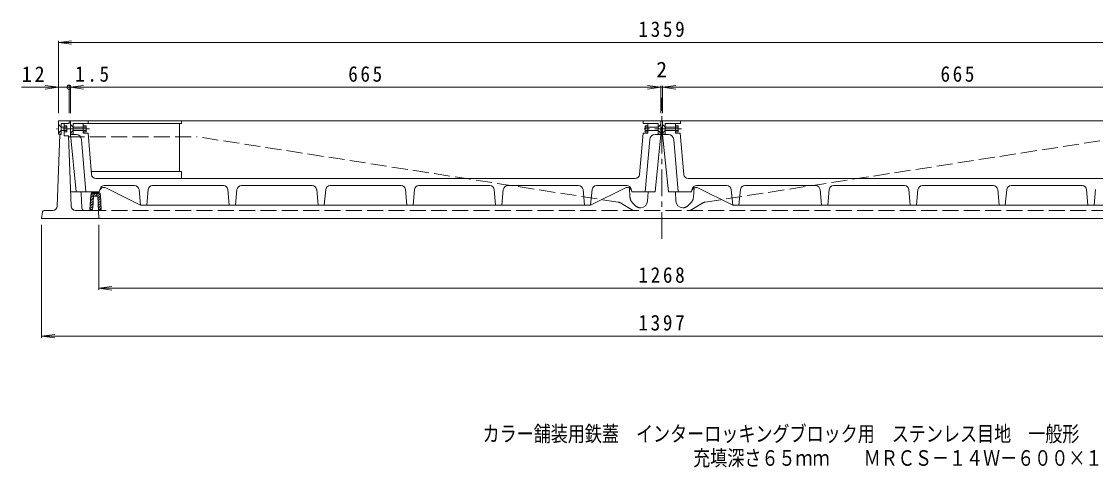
# Model space of a CAD drawing. Units: millimetres, scale not verified. Extents: x -1152 to 1123, y -823 to 838.
# Drawn here: x -1015 to 195, y -823 to -320 of the extents above; entities that cross this region are included whole.
import ezdxf
from ezdxf.enums import TextEntityAlignment as Align

# ---------------------------------------------------------------- set-up
doc = ezdxf.new("R2010")
doc.units = ezdxf.units.MM
doc.header["$LTSCALE"] = 6
doc.header["$PDMODE"] = 32
doc.header["$PDSIZE"] = 4.8
doc.linetypes.add('CHAIN1', pattern=[8, 5, -1, 1, -1])
doc.linetypes.add('DASHED3', pattern=[4, 3, -1])
for name, color, linetype, lineweight in [('1-0_1-0ﾚｲﾔ', 3, 'Continuous', 9), ('1-1_1-1ﾚｲﾔ', 2, 'Continuous', 9), ('1-4_1-4ﾚｲﾔ', 7, 'Continuous', 9), ('1-5_1-5ﾚｲﾔ', 7, 'Continuous', 9)]:
    doc.layers.add(name, color=color, linetype=linetype, lineweight=lineweight)
doc.layers.add('F-0_F-0ﾚｲﾔ', color=2, linetype='Continuous')
doc.styles.add('ＭＳ ゴシック', font='')
doc.styles.get('ＭＳ ゴシック').set_extended_font_data('MS Gothic')

msp = doc.modelspace()

# ---------------------------------------------------------------- linework, layer by layer
at = {"layer": '1-0_1-0ﾚｲﾔ', "linetype": 'CHAIN1'}
for p, q in [((-293.671, -565.144), (-293.671, -406.408)), ((-938.27, -441.201), (-975.406, -441.201)), ((-271.27, -441.201), (-316.073, -441.201))]:
    msp.add_line(p, q, dxfattribs=at)
at = {"layer": '1-0_1-0ﾚｲﾔ'}
for p, q in [((-959.672, -432.201), (-959.672, -447.201)), ((-294.672, -432.201), (-959.672, -432.201)), ((-956.671, -447.701), (-956.671, -435.201)), ((-834.672, -435.201), (-956.671, -435.201)), ((-945.172, -435.201), (-945.172, -446.201)), ((-939.672, -432.201), (-939.672, -435.201)), ((-836.672, -489.201), (-836.672, -435.201)), ((-834.672, -435.201), (-834.672, -432.201)), ((-314.671, -432.201), (-314.671, -435.201)), ((-314.671, -435.201), (-297.671, -435.201)), ((-309.171, -435.201), (-309.171, -446.201)), ((-297.671, -447.701), (-297.671, -435.201)), ((-294.672, -432.201), (-294.672, -447.201)), ((-292.671, -432.201), (372.329, -432.201)), ((-292.671, -432.201), (-292.671, -447.201)), ((-289.672, -447.701), (-289.672, -435.201)), ((-272.672, -435.201), (-289.672, -435.201)), ((-278.171, -435.201), (-278.171, -446.201)), ((-272.672, -432.201), (-272.672, -435.201)), ((-959.672, -436.201), (-956.671, -439.201)), ((-959.672, -446.201), (-956.671, -443.201)), ((-956.671, -447.201), (-959.672, -447.201)), ((-941.972, -439.201), (-956.671, -439.201)), ((-941.972, -443.201), (-956.671, -443.201)), ((-941.972, -437.701), (-945.172, -437.701)), ((-941.972, -444.701), (-945.172, -444.701)), ((-941.972, -444.701), (-941.972, -437.701)), ((-312.372, -437.701), (-309.171, -437.701)), ((-312.372, -444.701), (-312.372, -437.701)), ((-312.372, -439.201), (-297.671, -439.201)), ((-312.372, -443.201), (-297.671, -443.201)), ((-312.372, -444.701), (-309.171, -444.701)), ((-294.672, -436.201), (-297.671, -439.201)), ((-294.672, -446.201), (-297.671, -443.201)), ((-297.671, -447.201), (-294.672, -447.201)), ((-292.671, -436.201), (-289.672, -439.201)), ((-292.671, -446.201), (-289.672, -443.201)), ((-289.672, -447.201), (-292.671, -447.201)), ((-274.971, -439.201), (-289.672, -439.201)), ((-274.971, -443.201), (-289.672, -443.201)), ((-274.971, -437.701), (-278.171, -437.701)), ((-274.971, -444.701), (-278.171, -444.701)), ((-274.971, -444.701), (-274.971, -437.701)), ((-959.672, -447.701), (-953.171, -512.201)), ((-953.153, -447.701), (-959.672, -447.701)), ((-947.175, -453.194), (-942.171, -512.201)), ((-307.168, -453.194), (-312.171, -512.201)), ((-301.19, -447.701), (-294.672, -447.701)), ((-294.672, -447.701), (-301.172, -512.201)), ((-292.671, -447.701), (-286.171, -512.201)), ((-286.153, -447.701), (-292.671, -447.701)), ((-280.174, -453.194), (-275.171, -512.201)), ((-834.672, -489.201), (-936.093, -489.201)), ((-834.672, -497.201), (-834.672, -489.201)), ((-323.522, -497.201), (-930.821, -497.201)), ((-887.238, -505.201), (-921.4, -505.201)), ((-919.795, -507.859), (-880.672, -527.201)), ((-787.238, -505.201), (-867.106, -505.201)), ((-687.238, -505.201), (-767.105, -505.201)), ((-667.105, -505.201), (-587.237, -505.201)), ((-567.106, -505.201), (-487.238, -505.201)), ((-467.105, -505.201), (-387.237, -505.201)), ((-334.547, -507.859), (-373.671, -527.201)), ((-367.105, -505.201), (-332.943, -505.201)), ((-329.415, -518.17), (-330.081, -507.876)), ((-263.821, -497.201), (343.478, -497.201)), ((-257.928, -518.17), (-257.262, -507.876)), ((-220.238, -505.201), (-254.4, -505.201)), ((-252.795, -507.859), (-213.671, -527.201)), ((-120.238, -505.201), (-200.105, -505.201)), ((-20.238, -505.201), (-100.105, -505.201)), ((79.763, -505.201), (-0.105, -505.201)), ((99.895, -505.201), (179.762, -505.201)), ((-927.171, -512.201), (-953.171, -512.201)), ((-926.208, -508.827), (-927.171, -512.201)), ((-882.258, -509.748), (-880.672, -527.201)), ((-872.085, -509.748), (-873.672, -527.201)), ((-782.258, -509.748), (-780.671, -527.201)), ((-772.085, -509.748), (-773.672, -527.201)), ((-682.258, -509.748), (-680.671, -527.201)), ((-672.085, -509.748), (-673.671, -527.201)), ((-582.258, -509.748), (-580.671, -527.201)), ((-572.085, -509.748), (-573.671, -527.201)), ((-482.258, -509.748), (-480.671, -527.201)), ((-472.085, -509.748), (-473.672, -527.201)), ((-382.258, -509.748), (-380.671, -527.201)), ((-372.085, -509.748), (-373.671, -527.201)), ((-328.135, -508.827), (-327.172, -512.201)), ((-327.172, -512.201), (-301.172, -512.201)), ((-309.052, -512.201), (-309.598, -522.62)), ((-260.171, -512.201), (-286.171, -512.201)), ((-278.291, -512.201), (-277.745, -522.62)), ((-259.208, -508.827), (-260.171, -512.201)), ((-215.258, -509.748), (-213.671, -527.201)), ((-205.085, -509.748), (-206.672, -527.201)), ((-115.258, -509.748), (-113.671, -527.201)), ((-105.085, -509.748), (-106.671, -527.201)), ((-15.258, -509.748), (-13.671, -527.201)), ((-5.085, -509.748), (-6.671, -527.201)), ((84.742, -509.748), (86.329, -527.201)), ((94.915, -509.748), (93.329, -527.201)), ((184.742, -509.748), (186.329, -527.201)), ((194.915, -509.748), (193.329, -527.201)), ((-880.672, -527.201), (-373.671, -527.201)), ((293.329, -527.201), (-213.671, -527.201))]:
    msp.add_line(p, q, dxfattribs=at)
at = {"layer": '1-0_1-0ﾚｲﾔ', "linetype": 'DASHED3'}
for p, q in [((-326.507, -524.595), (-323.244, -527.858)), ((-260.836, -524.595), (-264.099, -527.858))]:
    msp.add_line(p, q, dxfattribs=at)
at = {"layer": '1-0_1-0ﾚｲﾔ'}
for points in [[(-935.803, -492.623), (-939.739, -446.201), (-945.172, -446.201)], [(-318.54, -492.623), (-314.604, -446.201), (-309.171, -446.201)], [(-268.803, -492.623), (-272.739, -446.201), (-278.171, -446.201)]]:
    msp.add_lwpolyline(points, dxfattribs=at)
for centre, radius, start, end in [((-953.153, -453.701), 6, 4.84633, 90), ((-301.19, -453.701), 6, 90, 175.15367), ((-286.153, -453.701), 6, 4.84633, 90), ((-930.821, -492.201), 5, 184.84615, 270), ((-323.522, -492.201), 5, 270, 355.15385), ((-263.821, -492.201), 5, 184.84615, 270), ((-922.011, -512.341), 5, 63.69325, 164.05492), ((-921.4, -510.201), 5, 90, 164.05504), ((-887.238, -510.201), 5, 5.19432, 90), ((-867.106, -510.201), 5, 90, 174.80568), ((-787.238, -510.201), 5, 5.19432, 90), ((-767.105, -510.201), 5, 90, 174.80568), ((-687.238, -510.201), 5, 5.19432, 90), ((-667.105, -510.201), 5, 90, 174.80568), ((-587.237, -510.201), 5, 5.19432, 90), ((-567.106, -510.201), 5, 90, 174.80568), ((-487.238, -510.201), 5, 5.19432, 90), ((-467.105, -510.201), 5, 90, 174.80568), ((-387.237, -510.201), 5, 5.19432, 90), ((-367.105, -510.201), 5, 90, 174.80568), ((-332.332, -512.341), 5, 15.94508, 116.30675), ((-332.943, -510.201), 5, 15.94496, 90), ((-255.011, -512.341), 5, 63.69325, 164.05492), ((-254.4, -510.201), 5, 90, 164.05504), ((-220.238, -510.201), 5, 5.19432, 90), ((-200.105, -510.201), 5, 90, 174.80568), ((-120.238, -510.201), 5, 5.19432, 90), ((-100.105, -510.201), 5, 90, 174.80568), ((-20.238, -510.201), 5, 5.19432, 90), ((-0.105, -510.201), 5, 90, 174.80568), ((79.763, -510.201), 5, 5.19432, 90), ((99.895, -510.201), 5, 90, 174.80568), ((179.762, -510.201), 5, 5.19432, 90), ((-319.436, -517.524), 10, 183.70427, 190.72661), ((-267.907, -517.524), 10, 349.27339, 356.29573), ((-317.587, -522.201), 8, 271.67386, 356.99995), ((-269.756, -522.201), 8, 183.00005, 268.32614)]:
    msp.add_arc(centre, radius, start, end, dxfattribs=at)
at = {"layer": '1-0_1-0ﾚｲﾔ', "linetype": 'DASHED3'}
for centre, radius, start, end in [((-319.436, -517.524), 10, 190.72661, 225), ((-267.907, -517.524), 10, 315, 349.27339), ((-317.587, -522.201), 8, 225, 271.67386), ((-269.756, -522.201), 8, 268.32614, 315)]:
    msp.add_arc(centre, radius, start, end, dxfattribs=at)
at = {"layer": '1-1_1-1ﾚｲﾔ'}
for p, q in [((385.829, -432.201), (-973.171, -432.201)), ((-970.171, -435.201), (-970.171, -447.701)), ((-966.672, -435.201), (-966.672, -449.201)), ((-970.172, -439.201), (-973.171, -436.201)), ((-970.172, -443.201), (-973.171, -446.201)), ((-963.472, -439.201), (-970.172, -439.201)), ((-963.472, -443.201), (-970.172, -443.201)), ((-963.472, -437.701), (-966.672, -437.701)), ((-963.472, -444.701), (-966.672, -444.701)), ((-963.472, -444.701), (-963.472, -437.701)), ((-974.499, -528.379), (-971.618, -447.701)), ((-970.171, -447.701), (-971.618, -447.701)), ((-948.861, -512.201), (-959.421, -512.201)), ((-947.362, -513.647), (-946.767, -530.308)), ((-936.599, -515.951), (-937.615, -532.198)), ((-933.8, -519.254), (-937.006, -522.46)), ((-931.573, -514.198), (-936.818, -519.444)), ((-934.401, -514.198), (-936.629, -516.426)), ((-927.479, -514.198), (-934.841, -514.198)), ((-934.496, -530.388), (-933.671, -517.201)), ((-933.671, -517.201), (-934.437, -529.45)), ((-933.671, -517.201), (-928.672, -517.198)), ((-932.404, -512.201), (-933.558, -513.356)), ((-932.607, -512.201), (-929.712, -512.201)), ((-929.712, -513.201), (-932.607, -513.201)), ((-928.744, -514.198), (-931.746, -517.2)), ((-929.577, -512.203), (-930.575, -513.201)), ((-926.133, -514.416), (-928.916, -517.198)), ((-928.072, -532.198), (-928.672, -517.198)), ((-925.685, -516.797), (-928.579, -519.69)), ((-925.577, -519.516), (-928.456, -522.396)), ((-927.449, -512.903), (-928.172, -513.626)), ((-925.716, -516.041), (-925.069, -532.198)), ((-935.781, -532.198), (-937.615, -532.198)), ((-934.366, -528.305), (-937.572, -531.512)), ((-934.177, -525.288), (-937.383, -528.494)), ((-933.988, -522.271), (-937.195, -525.477)), ((-925.468, -522.236), (-928.334, -525.101)), ((-925.359, -524.955), (-928.21, -527.807)), ((-925.25, -527.675), (-928.087, -530.512)), ((-925.069, -532.198), (-928.072, -532.198)), ((-925.141, -530.395), (-926.945, -532.198)), ((-990.95, -534.872), (-992.171, -542.201)), ((404.829, -542.201), (-992.171, -542.201)), ((-988.977, -533.201), (-979.496, -533.201)), ((-953.847, -533.201), (-937.49, -533.201))]:
    msp.add_line(p, q, dxfattribs=at)
at = {"layer": '1-1_1-1ﾚｲﾔ', "linetype": 'DASHED3'}
for p, q in [((-961.636, -450.201), (-816.671, -450.201)), ((-342.604, -523.9), (-816.671, -450.201)), ((-244.739, -523.9), (229.329, -450.201)), ((-338.995, -525.207), (-325.672, -533.201)), ((-248.348, -525.207), (-261.671, -533.201)), ((-937.49, -533.201), (350.147, -533.201))]:
    msp.add_line(p, q, dxfattribs=at)
at = {"layer": '1-1_1-1ﾚｲﾔ'}
for points in [[(-970.172, -447.201), (-973.171, -447.201), (-973.171, -432.201)], [(-961.171, -432.201), (-961.171, -435.201), (-970.171, -435.201)], [(-958.844, -528.379), (-961.671, -449.201), (-966.672, -449.201)], [(-927.671, -542.201), (-928.671, -517.201), (-933.671, -517.201)]]:
    msp.add_lwpolyline(points, dxfattribs=at)
for centre, radius, start, end in [((-948.861, -513.701), 1.5, 2.04622, 90), ((-932.607, -516.201), 4, 90, 176.42322), ((-932.607, -516.201), 3, 90, 138.12277), ((-929.712, -516.201), 4, 2.29077, 90), ((-929.712, -516.201), 3, 41.87723, 90), ((-979.496, -528.201), 5, 270, 357.95464), ((-953.847, -528.201), 5, 182.04536, 270), ((-943.769, -530.201), 3, 182.04552, 270), ((-937.49, -530.201), 3, 270, 356.42358), ((-988.977, -535.201), 2, 90, 170.53786)]:
    msp.add_arc(centre, radius, start, end, dxfattribs=at)
at = {"layer": '1-1_1-1ﾚｲﾔ', "linetype": 'DASHED3'}
for centre, start, end in [((-344.14, -533.782), 59.03621, 81.16339), ((-243.203, -533.782), 98.83661, 120.96379)]:
    msp.add_arc(centre, 10, start, end, dxfattribs=at)
at = {"layer": '1-4_1-4ﾚｲﾔ'}
for p, q in [((-973.171, -343.987), (-958.3, -342.029)), ((-973.171, -342.187), (-973.171, -423.423)), ((-973.171, -343.987), (385.829, -343.987)), ((-973.171, -343.987), (-958.3, -345.945)), ((-1014.708, -394.439), (428.352, -394.439)), ((-973.171, -394.439), (-988.043, -392.481)), ((-973.171, -394.439), (-988.043, -396.397)), ((-961.171, -392.639), (-961.171, -423.423)), ((-959.672, -394.439), (-944.8, -392.481)), ((-959.672, -392.639), (-959.672, -423.423)), ((-959.672, -394.439), (-944.8, -396.397)), ((-294.672, -394.439), (-309.543, -392.481)), ((-294.672, -394.439), (-309.543, -396.397)), ((-294.672, -392.639), (-294.672, -423.423)), ((-292.671, -394.439), (-277.8, -392.481)), ((-292.671, -392.639), (-292.671, -423.423)), ((-292.671, -394.439), (-277.8, -396.397)), ((-992.171, -676.531), (-992.171, -549.566)), ((-927.671, -622.735), (-927.671, -549.566)), ((-927.671, -620.935), (-912.8, -618.977)), ((-927.671, -620.935), (340.329, -620.935)), ((-927.671, -620.935), (-912.8, -622.893)), ((-992.171, -674.731), (-977.3, -672.773)), ((-992.171, -674.731), (404.829, -674.731)), ((-992.171, -674.731), (-977.3, -676.689))]:
    msp.add_line(p, q, dxfattribs=at)
at = {"layer": '1-5_1-5ﾚｲﾔ'}
msp.add_point((-961.171, -394.439), dxfattribs=at)

# ---------------------------------------------------------------- texts
at = {"layer": '1-4_1-4ﾚｲﾔ', "color": 2, "style": 'ＭＳ ゴシック'}
msp.add_text('2', height=17.6, dxfattribs=at).set_placement((-299.671, -388.439), align=Align.BOTTOM_LEFT)
at = {"layer": '1-4_1-4ﾚｲﾔ', "color": 2, "char_height": 17.6, "attachment_point": 7, "style": 'ＭＳ ゴシック'}
for s, insert in [('\\T1.28;\\W0.9;1359', (-319.921, -337.987)), ('\\T1.27;\\W0.95;12', (-1014.448, -388.439)), ('\\T1.27;\\W0.9;1.5', (-954.217, -388.439)), ('\\T1.27;\\W0.9;665', (-646.672, -388.439)), ('\\T1.27;\\W0.9;665', (20.329, -388.439)), ('\\T1.28;\\W0.9;1268', (-319.921, -614.935)), ('\\T1.28;\\W0.9;1397', (-319.921, -668.731))]:
    msp.add_mtext(s, dxfattribs=dict(at, insert=insert))
at = {"layer": 'F-0_F-0ﾚｲﾔ', "style": 'ＭＳ ゴシック', "width": 0.8}
for s, p in [('カラー舗装用鉄蓋\u3000インターロッキングブロック用\u3000ステンレス目地\u3000一般形', (-495.432, -798.875)), ('充填深さ６５ｍｍ\u3000\u3000ＭＲＣＳ－１４Ｗ－６００×１２００', (-258.197, -826.149))]:
    msp.add_text(s, height=17.6, dxfattribs=at).set_placement(p, align=Align.BOTTOM_LEFT)

doc.saveas('drawing.dxf')
